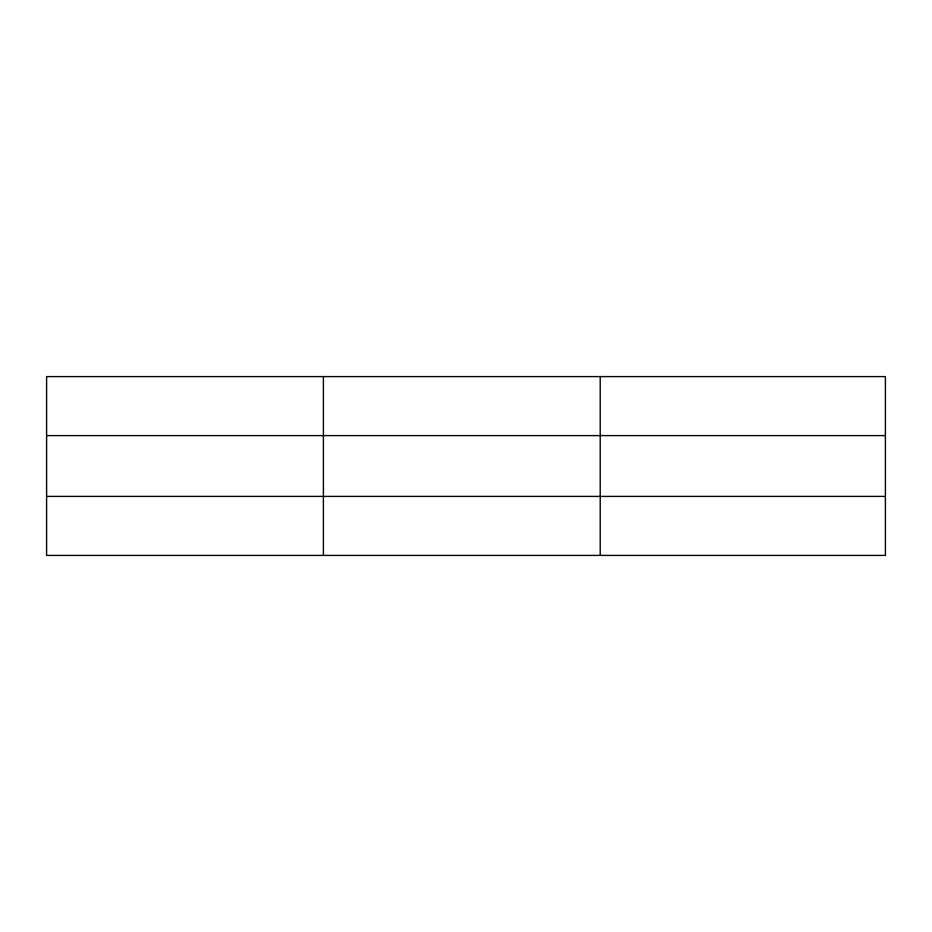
<?xml version="1.0" encoding="UTF-8"?>
<svg xmlns="http://www.w3.org/2000/svg" width="932" height="932" viewBox="0 0 932 932"><rect width="100%" height="100%" fill="white"/><g stroke="black" fill="none" stroke-linecap="round" stroke-linejoin="round"><path stroke-width="1.4" d="M323.404 376.586L323.404 555.414M600.208 376.586L600.208 555.414M885.4 496.407L885.4 555.414L46.6 555.414L46.6 376.586L885.4 376.586L885.4 496.407L46.6 496.407M46.6 435.594L885.4 435.594"/></g></svg>
